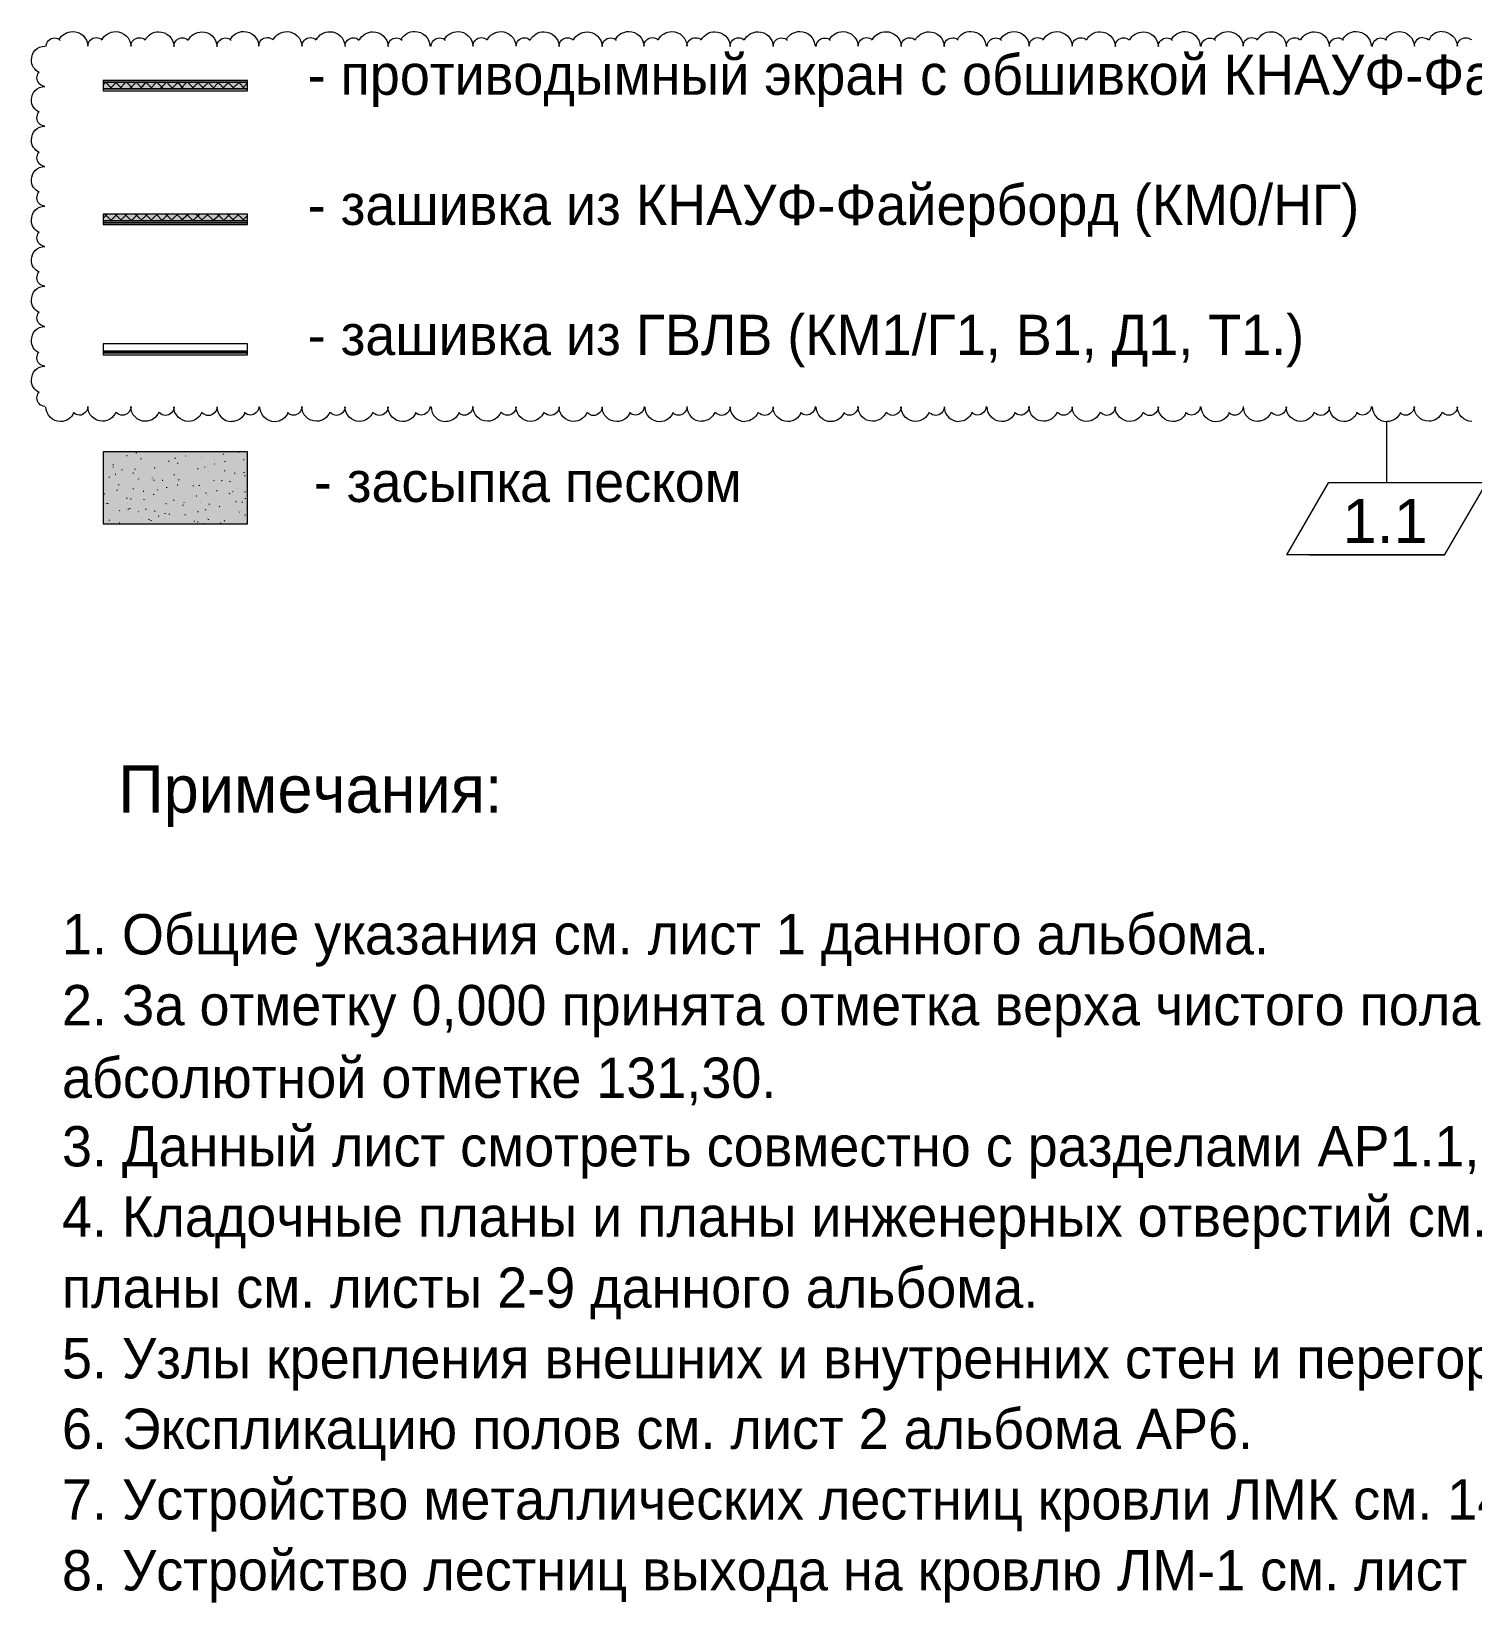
# Model space of a CAD drawing. Header units: millimetres. Extents: x -135211 to 49383, y -8033 to 228499.
# Drawn here: x 26229 to 36203, y 2814 to 13700 of the extents above; entities that cross this region are included whole.
import ezdxf

# ---------------------------------------------------------------- set-up
doc = ezdxf.new("R2010")
doc.units = ezdxf.units.MM
doc.layers.add('PDF _Геометрия', color=7, linetype='Continuous', true_color=0x1d1d1d)
doc.layers.add('PDF _Сплошная заливка', color=7, linetype='Continuous', true_color=0xffffff)
doc.layers.add('PDF _Текст', color=7, linetype='Continuous')
doc.styles.add('PDF Helvetica-Oblique', font='arial.ttf')

msp = doc.modelspace()

# ---------------------------------------------------------------- linework, layer by layer
at = {"layer": 'PDF _Геометрия', "color": 1, "lineweight": 9}
for points in [[(26330.3, 13595.8), (26330.3, 13595.8)], [(26619.6, 13598.5), (26619.6, 13598.5)], [(26917.8, 13597.7), (26917.8, 13597.7)], [(27215.9, 13596.9), (27215.9, 13596.9)], [(27514, 13596.2), (27514, 13596.2)], [(27803.4, 13598.7), (27803.4, 13598.7)], [(28102.5, 13598), (28102.5, 13598)], [(28400.7, 13597.2), (28400.7, 13597.2)], [(28698.8, 13596.5), (28698.8, 13596.5)], [(28997, 13595.7), (28997, 13595.7)], [(29286.3, 13598.3), (29286.3, 13598.3)], [(29585.5, 13597.6), (29585.5, 13597.6)], [(29883.6, 13596.8), (29883.6, 13596.8)], [(30181.7, 13596.1), (30181.7, 13596.1)], [(30471.1, 13598.6), (30471.1, 13598.6)], [(30769.2, 13597.8), (30769.2, 13597.8)], [(31067.4, 13597.1), (31067.4, 13597.1)], [(31366.5, 13596.3), (31366.5, 13596.3)], [(31664.7, 13595.6), (31664.7, 13595.6)], [(31954.1, 13598.2), (31954.1, 13598.2)], [(32252.2, 13597.4), (32252.2, 13597.4)], [(32550.3, 13596.6), (32550.3, 13596.6)], [(32848.5, 13595.9), (32848.5, 13595.9)], [(33138.9, 13598.5), (33138.9, 13598.5)], [(33437, 13597.7), (33437, 13597.7)], [(33735.2, 13596.9), (33735.2, 13596.9)], [(34033.3, 13596.2), (34033.3, 13596.2)], [(34331.4, 13595.5), (34331.4, 13595.5)], [(34620.8, 13598), (34620.8, 13598)], [(34920, 13597.3), (34920, 13597.3)], [(35218.1, 13596.5), (35218.1, 13596.5)], [(35516.3, 13595.7), (35516.3, 13595.7)], [(35805.7, 13598.3), (35805.7, 13598.3)], [(36103.8, 13597.5), (36103.8, 13597.5)], [(35613.6, 10993.9), (35613.6, 10574.8)], [(35210, 10573.8), (34921.8, 10074.2)], [(35206.5, 10575.3), (36306.8, 10575.3), (36014.6, 10075.8)], [(35077.7, 10074.7), (36017.2, 10074.7), (34920.9, 10074.7)]]:
    msp.add_lwpolyline(points, dxfattribs=at)
at = {"layer": 'PDF _Геометрия', "color": 7, "lineweight": 9}
for points in [[(26725.5, 13361.3), (26725.5, 13348.6), (26725.5, 13302), (26725.5, 13289.3)], [(26726.6, 13288.8), (27725.8, 13288.8), (27725.8, 13301.6), (26726.6, 13301.6), (27725.8, 13301.6), (27725.8, 13348.1), (27725.8, 13360.8), (26726.6, 13360.8)], [(26725.5, 12434.2), (26725.5, 12387.6), (26725.5, 12375), (26725.5, 12362.3)], [(26726.6, 12361.7), (27725.8, 12361.7), (27725.8, 12374.5), (26726.6, 12374.5), (27725.8, 12374.5), (27725.8, 12387.2), (26726.6, 12387.2), (27725.8, 12387.2), (27725.8, 12433.7), (26726.6, 12433.7)], [(26725.5, 11536.8), (26725.5, 11486), (26725.5, 11473.3), (26725.5, 11460.6)], [(26726.6, 11460.1), (27725.8, 11460.1), (27725.8, 11472.9), (26726.6, 11472.9), (27725.8, 11472.9), (27725.8, 11485.5), (26726.6, 11485.5), (27725.8, 11485.5), (27725.8, 11536.3), (26726.6, 11536.3)], [(26725.5, 10787.5), (26725.5, 10288)], [(26726.6, 10287.5), (27725.8, 10287.5), (27725.8, 10787.1), (26726.6, 10787.1)]]:
    msp.add_lwpolyline(points, dxfattribs=at)
at = {"layer": 'PDF _Геометрия', "lineweight": 9}
for points in [[(26726.4, 13331.4), (26743.1, 13348.4)], [(26787, 13301.2), (26744.8, 13347.8)], [(26771.1, 13300.8), (26813.3, 13347.4)], [(26857.2, 13301.9), (26811, 13348.4)], [(26837.3, 13301.5), (26883.5, 13348.1)], [(26936.1, 13299.1), (26889.9, 13345.7)], [(26907.5, 13302.2), (26953.7, 13348.8)], [(26997.5, 13301.6), (26955.3, 13348.2)], [(26981.6, 13301.2), (27023.9, 13347.8)], [(27067.7, 13302.3), (27021.5, 13348.8)], [(27051.8, 13302), (27094.1, 13348.5)], [(27146.7, 13299.5), (27100.5, 13346.1)], [(27118, 13302.6), (27164.2, 13349.2)], [(27208.1, 13302), (27165.8, 13348.6)], [(27196.9, 13299.9), (27243.2, 13346.4)], [(27287.1, 13299.2), (27244.7, 13345.8)], [(27262.3, 13302.3), (27304.6, 13348.9)], [(27357.3, 13300), (27311, 13346.6)], [(27337.3, 13299.6), (27383.6, 13346.1)], [(27427.5, 13300.7), (27381.1, 13347.2)], [(27407.5, 13300.3), (27453.8, 13346.9)], [(27497.7, 13299.7), (27455.3, 13346.3)], [(27481.6, 13299.4), (27524, 13345.9)], [(27567.9, 13300.4), (27521.5, 13347)], [(27547.8, 13300), (27594.2, 13346.6)], [(27638, 13301.1), (27591.7, 13347.6)], [(27618, 13300.7), (27664.4, 13347.3)], [(27708.2, 13300.1), (27665.8, 13346.7)], [(27687.3, 13301.6), (27725.8, 13343.9)], [(26730.3, 12411), (26751.9, 12432.2)], [(26787, 12386.8), (26735.9, 12433.4)], [(26771, 12386.3), (26822.1, 12432.8)], [(26857.2, 12387.5), (26806.1, 12434.1)], [(26841.2, 12387.1), (26892.2, 12433.6)], [(26927.3, 12386.6), (26876.3, 12433.1)], [(26916.3, 12386.1), (26962.4, 12432.7)], [(26997.5, 12387.3), (26946.4, 12433.8)], [(26981.5, 12386.8), (27032.6, 12433.3)], [(27067.7, 12388), (27016.6, 12434.5)], [(27051.7, 12387.4), (27102.8, 12434)], [(27137.9, 12386.9), (27091.7, 12433.6)], [(27126.8, 12386.5), (27173, 12433)], [(27208.1, 12387.6), (27156.9, 12434.3)], [(27192, 12387.2), (27243.2, 12433.7)], [(27287.1, 12384.9), (27235.9, 12431.5)], [(27262.2, 12387.9), (27313.4, 12434.5)], [(27348.5, 12387.4), (27302.2, 12433.9)], [(27341.1, 12385.1), (27392.4, 12431.6)], [(27418.7, 12388.1), (27367.4, 12434.7)], [(27402.5, 12387.6), (27453.8, 12434.2)], [(27497.7, 12385.3), (27446.4, 12431.9)], [(27481.5, 12384.8), (27532.8, 12431.4)], [(27567.9, 12386), (27517.6, 12432.6)], [(27552.6, 12385.5), (27602.9, 12432.1)], [(27638, 12385), (27587.7, 12431.6)], [(27618, 12388), (27664.4, 12434.6)], [(27708.2, 12385.8), (27657.9, 12432.4)], [(27687.3, 12387.2), (27725.8, 12425.3)], [(27725.8, 12433.7), (27725.8, 12433.7)]]:
    msp.add_lwpolyline(points, dxfattribs=at)
at = {"layer": 'PDF _Геометрия', "color": 7, "lineweight": 9}
msp.add_lwpolyline([(27725.8, 13348.1), (26726.6, 13348.1)], close=True, dxfattribs=at)
at = {"layer": 'PDF _Геометрия', "color": 250, "lineweight": 9, "true_color": 0x1e1e1e}
for points in [[(26953.7, 10783.5), (26953.7, 10779.2)], [(27664.4, 10786.2), (27660.4, 10782)], [(26787, 10685.1), (26787, 10685.1)], [(26795.7, 10679), (26791.8, 10679)], [(26795.7, 10700.2), (26795.7, 10695.9)], [(26839.6, 10735.1), (26839.6, 10735.1)], [(26892.2, 10759.7), (26888.3, 10759.7)], [(26892.2, 10683.5), (26892.2, 10683.5)], [(26918.6, 10758.6), (26918.6, 10758.6)], [(26944.9, 10669.3), (26944.9, 10665.1)], [(26988.8, 10736.4), (26988.8, 10740.6)], [(26988.8, 10736.4), (26988.8, 10736.4)], [(27085.3, 10673.2), (27081.3, 10677.5)], [(27094.1, 10734.9), (27094.1, 10734.9)], [(27102.8, 10745), (27102.8, 10745)], [(27146.7, 10683.3), (27146.7, 10683.3)], [(27155.5, 10723), (27155.5, 10723)], [(27181.8, 10721), (27177.9, 10725.2)], [(27225.7, 10744.9), (27221.7, 10740.7)], [(27243.2, 10706.6), (27243.2, 10710.8)], [(27295.9, 10760.8), (27295.9, 10756.6)], [(27295.9, 10684.6), (27295.9, 10684.6)], [(27348.5, 10734.7), (27348.5, 10734.7)], [(27383.6, 10668.2), (27379.7, 10672.4)], [(27401.1, 10739.9), (27401.1, 10739.9)], [(27409.9, 10752.5), (27409.9, 10752.5)], [(27427.5, 10684.5), (27427.5, 10680.3)], [(27445, 10686), (27445, 10686)], [(27497.7, 10702.2), (27493.7, 10702.2)], [(27497.7, 10736), (27497.7, 10736)], [(27559.1, 10769.1), (27559.1, 10773.3)], [(27567.9, 10722.3), (27567.9, 10718.2)], [(27655.6, 10733.8), (27655.6, 10733.8)], [(27681.9, 10713.9), (27681.9, 10713.9)], [(27699.5, 10730.6), (27699.5, 10734.9)], [(26734.3, 10584.2), (26734.3, 10584.2)], [(26769.4, 10609.1), (26769.4, 10613.4)], [(26813.3, 10629.7), (26809.4, 10629.7)], [(26830.8, 10561.6), (26830.8, 10557.4)], [(26857.2, 10660.3), (26857.2, 10664.6)], [(26892.2, 10582), (26892.2, 10582)], [(26901, 10577.6), (26901, 10577.6)], [(26936.1, 10640.6), (26932.2, 10640.6)], [(26936.1, 10635.5), (26936.1, 10635.5)], [(26971.2, 10599.5), (26967.3, 10595.3)], [(27041.4, 10583.3), (27041.4, 10583.3)], [(27059, 10661), (27059, 10661)], [(27067.7, 10604.1), (27067.7, 10608.3)], [(27076.5, 10592.9), (27076.5, 10588.7)], [(27094.1, 10633.3), (27094.1, 10633.3)], [(27137.9, 10587.8), (27134, 10587.8)], [(27216.9, 10630.8), (27216.9, 10626.5)], [(27243.2, 10634.6), (27243.2, 10634.6)], [(27252, 10592.2), (27248, 10596.4)], [(27322.2, 10574.2), (27322.2, 10574.2)], [(27331, 10622.4), (27331, 10622.4)], [(27348.5, 10582.3), (27348.5, 10582.3)], [(27453.8, 10650.3), (27453.8, 10650.3)], [(27488.9, 10592.2), (27488.9, 10588)], [(27497.7, 10583.6), (27497.7, 10583.6)], [(27550.3, 10587.1), (27546.4, 10591.4)], [(27550.3, 10633.7), (27550.3, 10633.7)], [(27567.9, 10654.6), (27567.9, 10658.9)], [(27602.9, 10583.8), (27602.9, 10579.7)], [(27602.9, 10582.1), (27602.9, 10582.1)], [(27638, 10636.6), (27638, 10640.9)], [(27699.5, 10646), (27699.5, 10641.8)], [(27699.5, 10635.1), (27699.5, 10635.1)], [(27708.2, 10620.4), (27704.3, 10620.4)], [(26734.3, 10499.6), (26730.4, 10495.3)], [(26751.9, 10541.6), (26751.9, 10541.6)], [(26822.1, 10519.5), (26822.1, 10523.7)], [(26839.6, 10531.9), (26839.6, 10531.9)], [(26892.2, 10469.4), (26888.3, 10465.2)], [(26918.6, 10460.5), (26914.6, 10460.5)], [(26936.1, 10528), (26936.1, 10532.3)], [(26936.1, 10483.2), (26936.1, 10483.2)], [(27006.3, 10511.8), (27002.4, 10511.8)], [(27006.3, 10459.2), (27006.3, 10455)], [(27076.5, 10489.6), (27076.5, 10493.8)], [(27094.1, 10480.9), (27094.1, 10480.9)], [(27102.8, 10523.1), (27098.9, 10518.9)], [(27146.7, 10530.9), (27146.7, 10530.9)], [(27164.2, 10542.6), (27164.2, 10538.4)], [(27190.6, 10483), (27190.6, 10483)], [(27216.9, 10451.3), (27212.9, 10455.5)], [(27234.4, 10522.9), (27234.4, 10522.9)], [(27243.2, 10556.8), (27239.3, 10556.8)], [(27295.9, 10532.3), (27295.9, 10532.3)], [(27348.5, 10554.4), (27348.5, 10550.2)], [(27374.8, 10480.4), (27370.9, 10480.4)], [(27392.4, 10552.1), (27392.4, 10556.3)], [(27401.1, 10530.8), (27401.1, 10530.8)], [(27436.2, 10504.1), (27436.2, 10499.8)], [(27445, 10482.8), (27445, 10482.8)], [(27515.2, 10518.2), (27511.3, 10518.2)], [(27532.8, 10517.9), (27532.8, 10517.9)], [(27602.9, 10497.5), (27599, 10501.7)], [(27602.9, 10480.5), (27602.9, 10480.5)], [(27620.5, 10515.9), (27620.5, 10511.7)], [(27655.6, 10530.6), (27655.6, 10530.6)], [(27708.2, 10507.9), (27708.2, 10512.1)], [(27708.2, 10465.5), (27708.2, 10461.3)], [(26734.3, 10431.9), (26734.3, 10431.9)], [(26751.9, 10431.5), (26751.9, 10427.3)], [(26760.6, 10427.2), (26756.7, 10431.5)], [(26769.4, 10359.4), (26769.4, 10359.4)], [(26787, 10380.2), (26787, 10380.2)], [(26839.6, 10381.2), (26835.7, 10377)], [(26892.2, 10429.5), (26892.2, 10429.5)], [(26901, 10387.1), (26901, 10391.4)], [(26909.8, 10397.2), (26909.8, 10393)], [(26971.2, 10370.9), (26967.3, 10370.9)], [(26988.8, 10431.6), (26988.8, 10431.6)], [(27023.9, 10393), (27019.9, 10388.7)], [(27041.4, 10380.1), (27041.4, 10380.1)], [(27085.3, 10375.2), (27081.3, 10379.4)], [(27111.6, 10342.7), (27107.7, 10338.4)], [(27155.5, 10357.2), (27155.5, 10361.5)], [(27164.2, 10426.6), (27160.3, 10426.6)], [(27181.8, 10358.7), (27181.8, 10354.4)], [(27190.6, 10381.4), (27190.6, 10381.4)], [(27216.9, 10342.9), (27216.9, 10342.9)], [(27243.2, 10431.4), (27243.2, 10431.4)], [(27278.3, 10420.7), (27278.3, 10416.5)], [(27287.1, 10433.3), (27287.1, 10437.5)], [(27295.9, 10350.2), (27291.9, 10350.2)], [(27348.5, 10379.1), (27348.5, 10379.1)], [(27383.6, 10370.2), (27379.7, 10374.4)], [(27401.1, 10441.9), (27401.1, 10441.9)], [(27401.1, 10429.2), (27401.1, 10429.2)], [(27436.2, 10388.1), (27432.3, 10383.8)], [(27462.6, 10423.3), (27462.6, 10427.5)], [(27532.8, 10407.1), (27528.8, 10411.3)], [(27541.5, 10381.5), (27541.5, 10381.5)], [(27550.3, 10430.5), (27550.3, 10430.5)], [(27646.8, 10441.8), (27642.9, 10441.8)], [(27655.6, 10378.2), (27655.6, 10378.2)], [(27673.1, 10368.7), (27669.2, 10372.9)], [(27690.7, 10436.2), (27690.7, 10440.4)], [(27708.2, 10349.5), (27704.3, 10345.3)], [(26769.4, 10311.1), (26769.4, 10315.3)], [(26839.6, 10294.8), (26835.7, 10294.8)], [(26839.6, 10328.7), (26839.6, 10328.7)], [(26988.8, 10330), (26988.8, 10330)], [(27041.4, 10320.8), (27041.4, 10316.6)], [(27059, 10309.6), (27059, 10313.8)], [(27146.7, 10327.8), (27146.7, 10327.8)], [(27357.3, 10304.5), (27357.3, 10308.7)], [(27383.6, 10299.9), (27379.7, 10299.9)], [(27427.5, 10288.4), (27423.5, 10288.4)], [(27445, 10330.4), (27445, 10330.4)], [(27453.8, 10320.1), (27453.8, 10315.8)], [(27541.5, 10290.9), (27541.5, 10295.1)], [(27567.9, 10311.7), (27563.9, 10307.4)], [(27602.9, 10328.1), (27602.9, 10328.1)], [(27699.5, 10330.2), (27699.5, 10330.2)]]:
    msp.add_lwpolyline(points, dxfattribs=at)
at = {"layer": 'PDF _Геометрия', "color": 1, "lineweight": 9}
for centre, radius, start, end in [((35863.8, 13599.4), 58.2, 89.03473, 181.06334), ((35998.5, 13596.5), 102.4, 89.67325, 155.11211), ((27616.7, 11100.2), 102.9, 180.74881, 269.30553), ((29099.2, 11099.3), 102.5, 180.53523, 269.5224), ((30871.9, 11101.9), 102.9, 180.68548, 269.36995), ((31169.9, 11101.2), 102.9, 180.73846, 269.43077), ((32652.7, 11100.3), 102.6, 180.5528, 269.56202), ((34723.4, 11102.1), 103, 180.75947, 269.47271), ((35618.3, 11099.9), 103, 180.80775, 269.19225)]:
    msp.add_arc(centre, radius, start, end, dxfattribs=at)
for points in [[(26330.3, 13595.8), (26330.3, 13629.7), (26355.7, 13655.1), (26389, 13655.1)], [(26389, 13655.1), (26401.8, 13655.1), (26418.4, 13650.9), (26427.2, 13638.1)], [(26421.2, 13644.7), (26437.9, 13678.6), (26476.1, 13699.7), (26514.4, 13699.7)], [(26514.4, 13699.7), (26569.3, 13699.7), (26616.3, 13657.4), (26620.3, 13598.1)], [(26619.6, 13598.5), (26619.6, 13632.3), (26645.1, 13657.8), (26678.5, 13657.8)], [(26678.5, 13657.8), (26691.3, 13657.8), (26707.9, 13653.5), (26716.8, 13640.8)], [(26719.2, 13643.9), (26736.8, 13677.7), (26774.2, 13699), (26812.5, 13699)], [(26812.5, 13699), (26867.5, 13699), (26914.6, 13656.6), (26918.6, 13597.4)], [(26917.8, 13597.7), (26917.8, 13631.6), (26943.3, 13657), (26976.7, 13657)], [(26976.7, 13657), (26989.5, 13657), (27006.2, 13652.7), (27015.1, 13640)], [(27018.1, 13643.1), (27034.8, 13677), (27073.2, 13698.1), (27110.6, 13698.1)], [(27110.6, 13698.1), (27165.7, 13698.1), (27212.9, 13655.8), (27216.9, 13596.6)], [(27215.9, 13596.9), (27215.9, 13630.8), (27241.5, 13656.2), (27275, 13656.2)], [(27275, 13656.2), (27287.8, 13656.2), (27304.5, 13652), (27313.4, 13639.2)], [(27316, 13642.4), (27332.8, 13676.2), (27371.2, 13697.4), (27409.7, 13697.4)], [(27409.7, 13697.4), (27463.9, 13697.4), (27511.3, 13655), (27515.2, 13595.8)], [(27514, 13596.2), (27514, 13630), (27539.7, 13655.5), (27573.2, 13655.5)], [(27573.2, 13655.5), (27586.1, 13655.5), (27602.8, 13651.2), (27611.7, 13638.5)], [(27606.2, 13645.1), (27623, 13678.8), (27660.5, 13700.1), (27699.1, 13700.1)], [(27699.1, 13700.1), (27754.4, 13700.1), (27800.8, 13657.7), (27804.7, 13598.4)], [(27803.4, 13598.7), (27803.4, 13632.7), (27829.1, 13658.1), (27862.7, 13658.1)], [(27862.7, 13658.1), (27875.6, 13658.1), (27892.4, 13653.8), (27901.3, 13641.1)], [(27904.2, 13644.2), (27921, 13678.1), (27959.6, 13699.2), (27997.2, 13699.2)], [(27997.2, 13699.2), (28052.6, 13699.2), (28099.1, 13657), (28103.1, 13597.7)], [(28102.5, 13598), (28102.5, 13631.8), (28127.3, 13657.3), (28162, 13657.3)], [(28162, 13657.3), (28173.8, 13657.3), (28190.7, 13653), (28199.6, 13640.3)], [(28202.1, 13643.5), (28219, 13677.3), (28257.6, 13698.5), (28295.3, 13698.5)], [(28295.3, 13698.5), (28350.8, 13698.5), (28397.4, 13656.2), (28401.4, 13596.9)], [(28400.7, 13597.2), (28400.7, 13631.1), (28425.5, 13656.5), (28460.2, 13656.5)], [(28460.2, 13656.5), (28472.1, 13656.5), (28489, 13652.3), (28497.9, 13639.6)], [(28501, 13642.7), (28517.9, 13676.6), (28555.7, 13697.7), (28593.4, 13697.7)], [(28593.4, 13697.7), (28649, 13697.7), (28695.7, 13655.4), (28699.7, 13596.1)], [(28698.8, 13596.5), (28698.8, 13630.4), (28724.7, 13655.7), (28758.4, 13655.7)], [(28758.4, 13655.7), (28770.4, 13655.7), (28787.3, 13651.5), (28796.2, 13638.8)], [(28790.2, 13645.3), (28807.1, 13679.2), (28845, 13700.4), (28883.8, 13700.4)], [(28883.8, 13700.4), (28938.5, 13700.4), (28985.3, 13658), (28989.2, 13598.8)], [(28997, 13595.7), (28997, 13629.6), (29022.8, 13655), (29056.7, 13655)], [(29056.7, 13655), (29068.6, 13655), (29086.6, 13650.7), (29094.5, 13638.1)], [(29088.2, 13644.6), (29105.1, 13678.4), (29144, 13699.6), (29181.9, 13699.6)], [(29181.9, 13699.6), (29236.7, 13699.6), (29283.6, 13657.2), (29287.6, 13597.9)], [(29286.3, 13598.3), (29286.3, 13632.2), (29312.3, 13657.6), (29346.2, 13657.6)], [(29346.2, 13657.6), (29359.1, 13657.6), (29376.1, 13653.3), (29384.1, 13640.6)], [(29387.1, 13643.8), (29404.1, 13677.6), (29442.1, 13698.8), (29480, 13698.8)], [(29480, 13698.8), (29534.9, 13698.8), (29581.9, 13656.4), (29585.9, 13597.2)], [(29585.5, 13597.6), (29585.5, 13631.4), (29610.4, 13656.8), (29644.4, 13656.8)], [(29644.4, 13656.8), (29657.4, 13656.8), (29674.4, 13652.5), (29682.4, 13639.8)], [(29685.1, 13643), (29702.1, 13676.9), (29740.1, 13698.1), (29778.1, 13698.1)], [(29778.1, 13698.1), (29833.2, 13698.1), (29880.2, 13655.8), (29884.2, 13596.4)], [(29883.6, 13596.8), (29883.6, 13630.6), (29908.6, 13656.1), (29942.7, 13656.1)], [(29942.7, 13656.1), (29955.7, 13656.1), (29972.7, 13651.8), (29980.7, 13639.1)], [(29984, 13642.2), (30000.1, 13676.1), (30038.2, 13697.3), (30076.3, 13697.3)], [(30076.3, 13697.3), (30131.4, 13697.3), (30178.5, 13655), (30182.5, 13595.7)], [(30181.7, 13596.1), (30181.7, 13629.9), (30206.8, 13655.3), (30240.9, 13655.3)], [(30240.9, 13655.3), (30254, 13655.3), (30271, 13651), (30279, 13638.4)], [(30273.2, 13644.8), (30290.3, 13678.8), (30328.5, 13699.8), (30366.6, 13699.8)], [(30366.6, 13699.8), (30420.8, 13699.8), (30468, 13657.6), (30472.1, 13598.3)], [(30471.1, 13598.6), (30471.1, 13632.4), (30496.2, 13657.8), (30530.4, 13657.8)], [(30530.4, 13657.8), (30543.5, 13657.8), (30560.5, 13653.6), (30568.6, 13641)], [(30571.2, 13644.1), (30588.3, 13677.9), (30626.5, 13699.2), (30664.7, 13699.2)], [(30664.7, 13699.2), (30720.1, 13699.2), (30766.3, 13656.8), (30770.4, 13597.6)], [(30769.2, 13597.8), (30769.2, 13631.8), (30795.4, 13657.1), (30828.6, 13657.1)], [(30828.6, 13657.1), (30841.7, 13657.1), (30858.8, 13652.9), (30866.9, 13640.2)], [(30870.1, 13643.4), (30886.3, 13677.2), (30924.6, 13698.4), (30962.9, 13698.4)], [(30962.9, 13698.4), (31018.3, 13698.4), (31064.7, 13656.1), (31068.7, 13596.8)], [(31067.4, 13597.1), (31067.4, 13631), (31093.6, 13656.4), (31126.9, 13656.4)], [(31126.9, 13656.4), (31140, 13656.4), (31157.1, 13652.2), (31165.2, 13639.5)], [(31168.1, 13642.6), (31185.3, 13676.4), (31222.6, 13697.6), (31261, 13697.6)], [(31261, 13697.6), (31316.5, 13697.6), (31363, 13655.3), (31367, 13596.1)], [(31366.5, 13596.3), (31366.5, 13630.2), (31391.8, 13655.6), (31425.1, 13655.6)], [(31425.1, 13655.6), (31438.3, 13655.6), (31455.4, 13651.4), (31463.5, 13638.6)], [(31457.3, 13645.2), (31474.5, 13679), (31512.9, 13700.2), (31550.4, 13700.2)], [(31550.4, 13700.2), (31606, 13700.2), (31652.5, 13657.8), (31656.6, 13598.6)], [(31664.7, 13595.6), (31664.7, 13629.5), (31690, 13654.9), (31723.4, 13654.9)], [(31723.4, 13654.9), (31736.5, 13654.9), (31753.7, 13650.6), (31761.8, 13637.9)], [(31756.3, 13644.4), (31772.5, 13678.2), (31811, 13699.4), (31849.5, 13699.4)], [(31849.5, 13699.4), (31904.2, 13699.4), (31950.8, 13657.1), (31954.9, 13597.8)], [(31954.1, 13598.2), (31954.1, 13632), (31979.4, 13657.4), (32012.9, 13657.4)], [(32012.9, 13657.4), (32026, 13657.4), (32043.3, 13653.1), (32051.4, 13640.5)], [(32054.2, 13643.6), (32071.5, 13677.5), (32109, 13698.6), (32147.6, 13698.6)], [(32147.6, 13698.6), (32202.4, 13698.6), (32249.1, 13656.3), (32253.2, 13597)], [(32252.2, 13597.4), (32252.2, 13631.3), (32277.6, 13656.7), (32311.1, 13656.7)], [(32311.1, 13656.7), (32324.3, 13656.7), (32341.6, 13652.4), (32349.7, 13639.7)], [(32352.2, 13642.9), (32369.5, 13676.7), (32407.1, 13698), (32445.7, 13698)], [(32445.7, 13698), (32500.7, 13698), (32547.4, 13655.6), (32551.5, 13596.4)], [(32550.3, 13596.6), (32550.3, 13630.5), (32575.8, 13656), (32610.4, 13656)], [(32610.4, 13656), (32622.6, 13656), (32639.9, 13651.7), (32648, 13639)], [(32642.4, 13645.5), (32658.7, 13679.3), (32697.4, 13700.5), (32735.1, 13700.5)], [(32735.1, 13700.5), (32790.1, 13700.5), (32837, 13658.1), (32841, 13598.9)], [(32848.5, 13595.9), (32848.5, 13629.7), (32874, 13655.1), (32908.6, 13655.1)], [(32908.6, 13655.1), (32920.9, 13655.1), (32938.2, 13651), (32946.3, 13638.2)], [(32940.4, 13644.7), (32957.7, 13678.6), (32995.5, 13699.7), (33033.2, 13699.7)], [(33033.2, 13699.7), (33088.3, 13699.7), (33135.3, 13657.4), (33139.4, 13598.1)], [(33138.9, 13598.5), (33138.9, 13632.3), (33164.4, 13657.7), (33198.1, 13657.7)], [(33198.1, 13657.7), (33210.4, 13657.7), (33227.7, 13653.5), (33235.9, 13640.7)], [(33238.3, 13644), (33255.7, 13677.8), (33293.5, 13699), (33331.4, 13699)], [(33331.4, 13699), (33386.6, 13699), (33433.6, 13656.7), (33437.7, 13597.4)], [(33437, 13597.7), (33437, 13631.6), (33462.6, 13656.9), (33496.3, 13656.9)], [(33496.3, 13656.9), (33508.6, 13656.9), (33526, 13652.7), (33534.2, 13640.1)], [(33537.3, 13643.2), (33553.7, 13677.1), (33591.6, 13698.3), (33630.5, 13698.3)], [(33630.5, 13698.3), (33684.8, 13698.3), (33731.9, 13655.9), (33736, 13596.7)], [(33735.2, 13596.9), (33735.2, 13630.9), (33760.8, 13656.2), (33794.6, 13656.2)], [(33794.6, 13656.2), (33806.9, 13656.2), (33824.3, 13652), (33832.5, 13639.3)], [(33835.3, 13642.5), (33852.7, 13676.3), (33890.7, 13697.4), (33928.6, 13697.4)], [(33928.6, 13697.4), (33983, 13697.4), (34030.2, 13655.2), (34034.3, 13595.9)], [(34033.3, 13596.2), (34033.3, 13630), (34059, 13655.5), (34092.8, 13655.5)], [(34092.8, 13655.5), (34105.2, 13655.5), (34122.6, 13651.2), (34130.8, 13638.6)], [(34124.5, 13645), (34141.9, 13678.9), (34180, 13700), (34218, 13700)], [(34218, 13700), (34273.5, 13700), (34319.7, 13657.7), (34323.9, 13598.4)], [(34331.4, 13595.5), (34331.4, 13629.3), (34357.2, 13654.7), (34391.1, 13654.7)], [(34391.1, 13654.7), (34403.4, 13654.7), (34420.9, 13650.5), (34429.1, 13637.8)], [(34423.5, 13644.2), (34439.9, 13678.1), (34478, 13699.3), (34516.1, 13699.3)], [(34516.1, 13699.3), (34571.7, 13699.3), (34618.1, 13657), (34622.2, 13597.7)], [(34620.8, 13598), (34620.8, 13631.8), (34646.6, 13657.3), (34680.6, 13657.3)], [(34680.6, 13657.3), (34692.9, 13657.3), (34710.5, 13653), (34718.7, 13640.4)], [(34721.4, 13643.5), (34739, 13677.4), (34776.1, 13698.5), (34814.3, 13698.5)], [(34814.3, 13698.5), (34869.9, 13698.5), (34916.4, 13656.2), (34920.5, 13596.9)], [(34920, 13597.3), (34920, 13631.1), (34944.8, 13656.5), (34978.8, 13656.5)], [(34978.8, 13656.5), (34991.2, 13656.5), (35008.8, 13652.3), (35017, 13639.6)], [(35019.4, 13642.7), (35037, 13676.6), (35075.2, 13697.8), (35113.4, 13697.8)], [(35113.4, 13697.8), (35168.2, 13697.8), (35214.7, 13655.5), (35218.8, 13596.2)], [(35218.1, 13596.5), (35218.1, 13630.3), (35243, 13655.8), (35277.1, 13655.8)], [(35277.1, 13655.8), (35289.5, 13655.8), (35302.9, 13651.5), (35315.3, 13643.1)], [(35309.6, 13641), (35326.2, 13679.1), (35364.5, 13700.3), (35402.8, 13700.3)], [(35402.8, 13700.3), (35457.6, 13700.3), (35504.2, 13658), (35508.4, 13598.7)], [(35516.3, 13595.7), (35516.3, 13629.6), (35542.2, 13655.1), (35575.3, 13655.1)], [(35575.3, 13655.1), (35587.8, 13655.1), (35601.2, 13650.9), (35613.6, 13642.4)], [(35607.6, 13640.4), (35624.2, 13678.4), (35662.5, 13699.6), (35700.9, 13699.6)], [(35700.9, 13699.6), (35755.9, 13699.6), (35802.5, 13657.3), (35806.7, 13597.9)], [(35864.8, 13657.5), (35878.3, 13657.5), (35890.7, 13653.4), (35903.2, 13644.9)], [(35999, 13698.9), (36054.1, 13698.9), (36100.8, 13656.5), (36105, 13597.3)], [(36103.8, 13597.5), (36103.8, 13631.4), (36129.8, 13656.8), (36163, 13656.8)], [(36163, 13656.8), (36176.6, 13656.8), (36189, 13652.6), (36201.5, 13644.1)], [(26229, 13501.6), (26229, 13556.6), (26267.1, 13598.9), (26321.9, 13598.9)], [(26283.8, 13416.9), (26249.5, 13429.6), (26229, 13467.7), (26229, 13501.6)], [(26267.1, 13378.8), (26267.1, 13391.5), (26271, 13404.2), (26279.9, 13416.9)], [(26229, 13226.4), (26229, 13277.2), (26267.1, 13319.5), (26321.9, 13319.5)], [(26321.9, 13319.5), (26287.7, 13323.7), (26267.1, 13349.2), (26267.1, 13378.8)], [(26283.8, 13141.7), (26249.5, 13154.4), (26229, 13188.3), (26229, 13226.4)], [(26267.1, 13099.4), (26267.1, 13116.3), (26271, 13129.1), (26279.9, 13141.7)], [(26321.9, 13044.4), (26287.7, 13048.6), (26267.1, 13069.8), (26267.1, 13099.4)], [(26229, 12947), (26229, 13002), (26267.1, 13044.4), (26321.9, 13044.4)], [(26283.8, 12862.4), (26249.5, 12875.1), (26229, 12913.2), (26229, 12947)], [(26267.1, 12824.3), (26267.1, 12836.9), (26271, 12849.6), (26279.9, 12862.4)], [(26229, 12671.8), (26229, 12722.6), (26267.1, 12765), (26321.9, 12765)], [(26321.9, 12765), (26287.7, 12769.2), (26267.1, 12794.6), (26267.1, 12824.3)], [(26283.8, 12587.2), (26249.5, 12599.9), (26229, 12633.7), (26229, 12671.8)], [(26267.1, 12544.9), (26267.1, 12561.8), (26271, 12574.5), (26279.9, 12587.2)], [(26321.9, 12489.9), (26287.7, 12494.1), (26267.1, 12515.2), (26267.1, 12544.9)], [(26229, 12392.5), (26229, 12447.5), (26267.1, 12489.9), (26321.9, 12489.9)], [(26283.8, 12307.8), (26249.5, 12320.6), (26229, 12358.6), (26229, 12392.5)], [(26267.1, 12269.8), (26267.1, 12282.4), (26271, 12295.1), (26279.9, 12307.8)], [(26229, 12117.3), (26229, 12168.1), (26267.1, 12210.5), (26321.9, 12210.5)], [(26321.9, 12210.5), (26287.7, 12214.7), (26267.1, 12240.1), (26267.1, 12269.8)], [(26283.8, 12032.6), (26249.5, 12045.3), (26229, 12079.2), (26229, 12117.3)], [(26267.1, 11990.3), (26267.1, 12007.3), (26271, 12020), (26279.9, 12032.6)], [(26321.9, 11935.3), (26287.7, 11939.5), (26267.1, 11960.7), (26267.1, 11990.3)], [(26229, 11838), (26229, 11893), (26267.1, 11935.3), (26321.9, 11935.3)], [(26283.8, 11753.3), (26249.5, 11766), (26229, 11804.1), (26229, 11838)], [(26229, 11558.5), (26229, 11613.5), (26267.1, 11655.9), (26321.9, 11655.9)], [(26267.1, 11715.1), (26267.1, 11727.9), (26271, 11740.6), (26279.9, 11753.3)], [(26321.9, 11655.9), (26287.7, 11660.1), (26267.1, 11685.6), (26267.1, 11715.1)], [(26279.9, 11473.9), (26245.6, 11490.8), (26229, 11524.7), (26229, 11558.5)], [(26267.1, 11435.8), (26267.1, 11452.7), (26271, 11465.5), (26279.9, 11478.1)], [(26321.9, 11380.8), (26287.7, 11385), (26267.1, 11406.2), (26267.1, 11435.8)], [(26229, 11283.4), (26229, 11338.4), (26267.1, 11380.8), (26321.9, 11380.8)], [(26283.8, 11198.8), (26249.5, 11211.4), (26229, 11249.6), (26229, 11283.4)], [(26267.1, 11160.6), (26267.1, 11173.3), (26271, 11186), (26279.9, 11198.8)], [(26321.9, 11101.4), (26287.7, 11105.6), (26267.1, 11131), (26267.1, 11160.6)], [(26430.6, 10996.9), (26375.8, 10996.9), (26328.7, 11043.4), (26328.7, 11098.5)], [(26523.7, 11060.4), (26507.1, 11022.2), (26472.8, 10996.9), (26430.6, 10996.9)], [(26561.4, 11041.3), (26543.8, 11041.3), (26531, 11049.7), (26518.3, 11058.3)], [(26620.3, 11100.5), (26620.3, 11070.9), (26590.8, 11041.3), (26561.4, 11041.3)], [(26720, 10999.7), (26665, 10999.7), (26618.9, 11046.2), (26618.9, 11101.3)], [(26813.3, 11063.1), (26796.6, 11025), (26762.2, 10999.7), (26720, 10999.7)], [(26859.6, 11040.5), (26841.9, 11040.5), (26830.2, 11048.9), (26817.4, 11057.4)], [(26918.6, 11099.7), (26918.6, 11070.1), (26889.1, 11040.5), (26859.6, 11040.5)], [(27018.2, 10998.9), (26963.1, 10998.9), (26916.9, 11045.4), (26916.9, 11100.5)], [(27111.6, 11062.3), (27094.9, 11024.3), (27060.5, 10998.9), (27018.2, 10998.9)], [(27157.8, 11039.7), (27141.1, 11039.7), (27128.3, 11048.2), (27115.5, 11056.6)], [(27216.9, 11099), (27216.9, 11069.3), (27187.4, 11039.7), (27157.8, 11039.7)], [(27316.3, 10998), (27262.1, 10998), (27214.8, 11044.6), (27214.8, 11099.6)], [(27409.9, 11061.5), (27393.2, 11023.5), (27358.7, 10998), (27316.3, 10998)], [(27456, 11038.9), (27439.3, 11038.9), (27426.5, 11047.4), (27413.6, 11055.8)], [(27515.2, 11098.2), (27515.2, 11068.5), (27485.6, 11038.9), (27456, 11038.9)], [(27708.2, 11060.7), (27691.5, 11022.6), (27657.9, 10997.2), (27615.4, 10997.2)], [(27745.5, 11041.6), (27728.7, 11041.6), (27715.8, 11050.1), (27703, 11058.6)], [(27804.7, 11100.9), (27804.7, 11071.2), (27775.1, 11041.6), (27745.5, 11041.6)], [(27913.6, 10996.4), (27858.2, 10996.4), (27811.7, 11043), (27811.7, 11098)], [(28006.6, 11059.9), (27989.7, 11021.8), (27956.1, 10996.4), (27913.6, 10996.4)], [(28043.7, 11040.8), (28026.9, 11040.8), (28014, 11049.3), (28001.1, 11057.7)], [(28103.1, 11100.1), (28103.1, 11070.5), (28073.4, 11040.8), (28043.7, 11040.8)], [(28203, 10999.1), (28147.5, 10999.1), (28100.9, 11045.7), (28100.9, 11100.8)], [(28296.1, 11062.7), (28279.2, 11024.6), (28245.6, 10999.1), (28203, 10999.1)], [(28341.9, 11040), (28325, 11040), (28312.2, 11048.4), (28300.3, 11057)], [(28401.4, 11099.3), (28401.4, 11069.7), (28371.6, 11040), (28341.9, 11040)], [(28501.1, 10998.4), (28446.5, 10998.4), (28399.9, 11044.9), (28399.9, 11099.9)], [(28594.4, 11061.8), (28577.5, 11023.8), (28543.8, 10998.4), (28501.1, 10998.4)], [(28640.1, 11039.2), (28623.2, 11039.2), (28610.3, 11047.6), (28598.4, 11056.2)], [(28699.7, 11098.5), (28699.7, 11068.9), (28669.9, 11039.2), (28640.1, 11039.2)], [(28799.2, 10997.6), (28744.5, 10997.6), (28697.8, 11044.1), (28697.8, 11099.2)], [(28892.7, 11061), (28875.8, 11022.9), (28842, 10997.6), (28799.2, 10997.6)], [(28929.5, 11041.9), (28912.6, 11041.9), (28900.7, 11050.4), (28887.7, 11058.8)], [(28989.2, 11101.2), (28989.2, 11071.6), (28959.4, 11041.9), (28929.5, 11041.9)], [(29191, 11060.3), (29174.1, 11022.2), (29140.2, 10996.8), (29098.4, 10996.8)], [(29228.7, 11041.2), (29211.8, 11041.2), (29198.8, 11049.6), (29185.9, 11058)], [(29287.6, 11100.4), (29287.6, 11070.8), (29257.7, 11041.2), (29228.7, 11041.2)], [(29387.8, 10999.5), (29332.9, 10999.5), (29286, 11046.1), (29286, 11101.1)], [(29480.6, 11063), (29463.6, 11024.9), (29429.7, 10999.5), (29387.8, 10999.5)], [(29527, 11040.4), (29510, 11040.4), (29497, 11048.8), (29484, 11057.2)], [(29585.9, 11099.6), (29585.9, 11069.9), (29555.9, 11040.4), (29527, 11040.4)], [(29685.9, 10998.7), (29630.9, 10998.7), (29583.9, 11045.3), (29583.9, 11100.3)], [(29778.9, 11062.2), (29761.9, 11024.1), (29727.9, 10998.7), (29685.9, 10998.7)], [(29825.2, 11039.6), (29808.2, 11039.6), (29795.1, 11048), (29782.1, 11056.5)], [(29884.2, 11098.8), (29884.2, 11069.2), (29854.2, 11039.6), (29825.2, 11039.6)], [(29984.1, 10997.9), (29929, 10997.9), (29882.9, 11044.5), (29882.9, 11099.5)], [(30077.2, 11061.4), (30060.2, 11023.3), (30026.1, 10997.9), (29984.1, 10997.9)], [(30123.4, 11038.7), (30106.3, 11038.7), (30093.3, 11047.3), (30081.3, 11055.7)], [(30182.5, 11098), (30182.5, 11068.4), (30152.4, 11038.7), (30123.4, 11038.7)], [(30282.2, 10997.1), (30227, 10997.1), (30180.8, 11043.7), (30180.8, 11098.7)], [(30375.5, 11060.6), (30358.5, 11022.5), (30324.4, 10997.1), (30282.2, 10997.1)], [(30412.8, 11041.5), (30395.7, 11041.5), (30382.7, 11049.9), (30370.6, 11058.4)], [(30472.1, 11100.7), (30472.1, 11071.1), (30441.9, 11041.5), (30412.8, 11041.5)], [(30580.4, 10996.3), (30526.1, 10996.3), (30478.8, 11042.9), (30478.8, 11097.9)], [(30673.9, 11059.8), (30656.8, 11021.7), (30622.6, 10996.3), (30580.4, 10996.3)], [(30711, 11040.7), (30693.9, 11040.7), (30681.8, 11049.2), (30668.8, 11057.6)], [(30770.4, 11100), (30770.4, 11070.3), (30741.2, 11040.7), (30711, 11040.7)], [(30963.4, 11062.5), (30946.3, 11024.4), (30913, 10999), (30870.7, 10999)], [(31009.2, 11039.8), (30992.1, 11039.8), (30980, 11048.3), (30966.9, 11056.8)], [(31068.7, 11099.1), (31068.7, 11069.5), (31039.5, 11039.8), (31009.2, 11039.8)], [(31261.7, 11061.7), (31244.6, 11023.6), (31211.3, 10998.2), (31168.9, 10998.2)], [(31307.4, 11039.1), (31291.3, 11039.1), (31278.2, 11047.6), (31265, 11056)], [(31367, 11098.4), (31367, 11068.8), (31337.7, 11039.1), (31307.4, 11039.1)], [(31467, 10997.4), (31411.4, 10997.4), (31364.9, 11044), (31364.9, 11099)], [(31560, 11060.9), (31542.9, 11022.9), (31509.5, 10997.4), (31467, 10997.4)], [(31596.9, 11041.7), (31580.7, 11041.7), (31567.5, 11050.2), (31555.4, 11058.7)], [(31656.6, 11101), (31656.6, 11071.4), (31627.2, 11041.7), (31596.9, 11041.7)], [(31765.2, 10996.7), (31710.5, 10996.7), (31663.9, 11043.2), (31663.9, 11098.2)], [(31858.4, 11060.2), (31841.1, 11022.1), (31807.7, 10996.7), (31765.2, 10996.7)], [(31896.1, 11041), (31878.9, 11041), (31865.7, 11049.4), (31853.5, 11057.9)], [(31954.9, 11100.3), (31954.9, 11070.6), (31925.5, 11041), (31896.1, 11041)], [(32054.6, 10999.3), (31999.8, 10999.3), (31953.1, 11045.9), (31953.1, 11100.9)], [(32147.9, 11062.8), (32130.7, 11024.7), (32097.2, 10999.3), (32054.6, 10999.3)], [(32194.3, 11040.2), (32177.1, 11040.2), (32163.9, 11048.6), (32151.7, 11057.2)], [(32253.2, 11099.5), (32253.2, 11069.8), (32223.7, 11040.2), (32194.3, 11040.2)], [(32352.7, 10998.5), (32297.8, 10998.5), (32251.1, 11045), (32251.1, 11100.1)], [(32446.2, 11062), (32428.9, 11023.9), (32395.4, 10998.5), (32352.7, 10998.5)], [(32492.5, 11039.4), (32475.2, 11039.4), (32463, 11047.9), (32449.8, 11056.3)], [(32551.5, 11098.7), (32551.5, 11069), (32522, 11039.4), (32492.5, 11039.4)], [(32744.5, 11061.2), (32727.2, 11023.2), (32693.6, 10997.7), (32651.9, 10997.7)], [(32782, 11042.1), (32764.6, 11042.1), (32752.4, 11050.5), (32739.2, 11059)], [(32841, 11101.4), (32841, 11071.7), (32811.5, 11042.1), (32782, 11042.1)], [(32950, 10996.9), (32895, 10996.9), (32848, 11043.5), (32848, 11098.6)], [(33042.9, 11060.5), (33025.5, 11022.3), (32991.9, 10996.9), (32950, 10996.9)], [(33080.2, 11041.3), (33062.8, 11041.3), (33050.6, 11049.8), (33037.3, 11058.2)], [(33139.4, 11100.6), (33139.4, 11070.9), (33109.8, 11041.3), (33080.2, 11041.3)], [(33239.4, 10999.6), (33184.2, 10999.6), (33137.2, 11046.2), (33137.2, 11101.2)], [(33332.4, 11063.1), (33315, 11025), (33281.3, 10999.6), (33239.4, 10999.6)], [(33378.4, 11040.5), (33361, 11040.5), (33348.7, 11049), (33336.5, 11057.4)], [(33437.7, 11099.7), (33437.7, 11070.2), (33408, 11040.5), (33378.4, 11040.5)], [(33537.6, 10998.8), (33482.3, 10998.8), (33436.2, 11045.4), (33436.2, 11100.4)], [(33630.7, 11062.4), (33613.3, 11024.3), (33579.5, 10998.8), (33537.6, 10998.8)], [(33676.6, 11039.8), (33660.2, 11039.8), (33646.9, 11048.2), (33634.6, 11056.7)], [(33736, 11099), (33736, 11069.4), (33706.3, 11039.8), (33676.6, 11039.8)], [(33835.7, 10998), (33781.4, 10998), (33734.2, 11044.6), (33734.2, 11099.6)], [(33929, 11061.6), (33911.6, 11023.5), (33877.8, 10998), (33835.7, 10998)], [(33974.8, 11038.9), (33958.4, 11038.9), (33945.1, 11047.4), (33932.7, 11055.8)], [(34034.3, 11098.2), (34034.3, 11068.6), (34004.6, 11038.9), (33974.8, 11038.9)], [(34133.9, 10997.3), (34079.4, 10997.3), (34032.2, 11043.9), (34032.2, 11098.8)], [(34227.3, 11060.8), (34210.9, 11022.7), (34177, 10997.3), (34133.9, 10997.3)], [(34264.2, 11041.6), (34247.8, 11041.6), (34235.5, 11050.1), (34222.1, 11058.5)], [(34323.9, 11100.9), (34323.9, 11071.3), (34294, 11041.6), (34264.2, 11041.6)], [(34432, 10996.5), (34377.5, 10996.5), (34331.2, 11043.1), (34331.2, 11098.2)], [(34525.7, 11060), (34509.2, 11021.9), (34475.2, 10996.5), (34432, 10996.5)], [(34562.5, 11040.8), (34546, 11040.8), (34533.6, 11049.2), (34520.2, 11057.8)], [(34622.2, 11100.1), (34622.2, 11070.5), (34592.3, 11040.8), (34562.5, 11040.8)], [(34815.2, 11062.6), (34798.7, 11024.6), (34764.7, 10999.1), (34722.4, 10999.1)], [(34861.7, 11040), (34844.2, 11040), (34831.8, 11048.5), (34818.4, 11057)], [(34920.5, 11099.3), (34920.5, 11069.6), (34890.6, 11040), (34861.7, 11040)], [(35020.6, 10998.4), (34965.9, 10998.4), (34918.3, 11044.9), (34918.3, 11099.9)], [(35113.5, 11061.8), (35097, 11023.7), (35062.9, 10998.4), (35020.6, 10998.4)], [(35159.9, 11039.3), (35142.3, 11039.3), (35130, 11047.7), (35117.6, 11056.2)], [(35218.8, 11098.6), (35218.8, 11068.9), (35188.8, 11039.3), (35159.9, 11039.3)], [(35318.7, 10997.6), (35263.9, 10997.6), (35217.4, 11044.2), (35217.4, 11099.2)], [(35411.8, 11061.2), (35395.3, 11023), (35361.1, 10997.6), (35318.7, 10997.6)], [(35449.4, 11041.9), (35431.8, 11041.9), (35419.3, 11050.4), (35406.9, 11058.8)], [(35508.4, 11101.2), (35508.4, 11071.6), (35478.3, 11041.9), (35449.4, 11041.9)], [(35710.2, 11060.4), (35693.6, 11022.2), (35659.4, 10996.8), (35616.9, 10996.8)], [(35747.6, 11041.2), (35731, 11041.2), (35717.5, 11049.6), (35705.1, 11058.1)], [(35806.7, 11100.4), (35806.7, 11070.7), (35776.6, 11041.2), (35747.6, 11041.2)], [(35906.3, 10999.5), (35851.3, 10999.5), (35804.5, 11046), (35804.5, 11101)], [(35999.7, 11062.9), (35983.1, 11024.8), (35948.8, 10999.5), (35906.3, 10999.5)], [(36045.8, 11040.4), (36029.2, 11040.4), (36015.7, 11048.9), (36003.2, 11057.3)], [(36105, 11099.7), (36105, 11070), (36074.9, 11040.4), (36045.8, 11040.4)], [(36204.4, 10998.7), (36150.3, 10998.7), (36103.6, 11045.3), (36103.6, 11100.3)]]:
    msp.add_open_spline(points, degree=3, dxfattribs=at)
at = {"layer": 'PDF _Сплошная заливка', "lineweight": 9, "transparency": 33554559}
for points in [[(26726.6, 13348.1), (27725.8, 13348.1), (26726.6, 13301.6), (27725.8, 13301.6)], [(26726.6, 12433.7), (27725.8, 12433.7), (26726.6, 12387.2), (27725.8, 12387.2)], [(26726.6, 10787.1), (27725.8, 10787.1), (26726.6, 10287.5), (27725.8, 10287.5)]]:
    msp.add_solid(points, dxfattribs=at)

# ---------------------------------------------------------------- texts
at = {"layer": 'PDF _Текст', "attachment_point": 4, "style": ''}
for s, insert, char_height in [('- противодымный экран с обшивкой КНАУФ-Файерборд (КМ0/НГ)', (28142.4, 13358.8), 279.315), ('- зашивка из КНАУФ-Файерборд (КМ0/НГ)', (28142.4, 12457.1), 279.315), ('- зашивка из ГВЛВ (КМ1/Г1, В1, Д1, Т1.)', (28142.4, 11555.5), 279.315), ('- засыпка песком', (28184.7, 10577.6), 279.315), ('Примечания:', (26830, 8402), 327.134), ('1. Общие указания см. лист 1 данного альбома.', (26440.6, 7402.6), 279.315), ('2. За отметку 0,000 принята отметка верха чистого пола первого этажа, соответствующая', (26440.6, 6911.6), 279.315), ('абсолютной отметке 131,30.', (26440.6, 6424.8), 279.315), ('3. Данный лист смотреть совместно с разделами АР1.1, АИ, КЖ, ОВ, ВК.', (26440.6, 5933.7), 279.315), ('4. Кладочные планы и планы инженерных отверстий см. альбом АР1.1 листы 2-17, маркировочные', (26440.6, 5446.9), 279.315), ('планы см. листы 2-9 данного альбома.', (26440.6, 4955.8), 279.315), ('5. Узлы крепления внешних и внутренних стен и перегородок см. лист 21 альбома АР1.1.', (26440.6, 4464.8), 279.315), ('6. Экспликацию полов см. лист 2 альбома АР6.', (26440.6, 3977.9), 279.315), ('7. Устройство металлических лестниц кровли ЛМК см. 14 альбома АР3.', (26440.6, 3486.9), 279.315), ('8. Устройство лестниц выхода на кровлю ЛМ-1 см. лист 15 альбома АР4.', (26440.6, 2995.8), 279.315)]:
    msp.add_mtext(s, dxfattribs=dict(at, insert=insert, char_height=char_height))
at = {"layer": 'PDF _Текст', "color": 1, "insert": (35309.2, 10308.5), "char_height": 304.01, "attachment_point": 4, "style": 'PDF Helvetica-Oblique'}
msp.add_mtext('1.1', dxfattribs=at)

doc.saveas('drawing.dxf')
